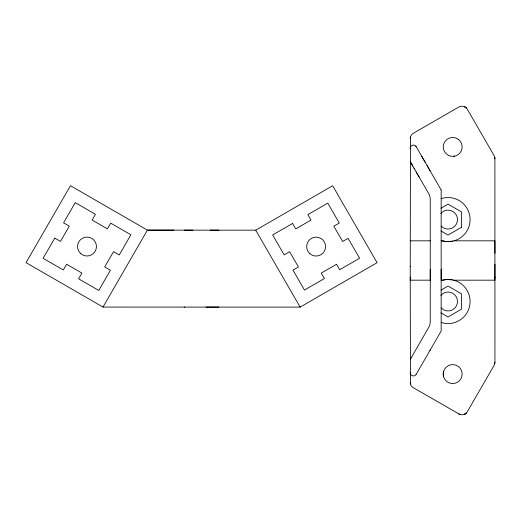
<?xml version="1.0" encoding="UTF-8"?>
<svg xmlns="http://www.w3.org/2000/svg" width="521" height="521" viewBox="0 0 521 521"><rect width="100%" height="100%" fill="white"/><g stroke="black" fill="none" stroke-linecap="round" stroke-linejoin="round"><path stroke-width="0.78" d="M459.893 414.469L413.387 387.754A6.304 6.304 0 0 1 410.45 383.931L410.242 277.048M410.242 266.7L410.457 137.069A6.298 6.298 0 0 1 413.394 133.239L458.78 107.039A6.298 6.298 0 0 1 465.253 107.144L466.236 107.899L464.719 106.844L465.767 107.495A6.298 6.298 0 0 1 467.389 109.345L494.103 155.629L494.898 157.954L494.943 362.225L494.097 365.371L467.376 411.655A6.291 6.291 0 0 1 465.754 413.505L464.706 414.156M441.17 189.957L441.163 331.05L416.11 374.436M461.437 227.325L461.437 211.865L448.047 204.134L441 208.205M410.242 148.153L410.405 147.143L410.242 148.153A3.152 3.152 0 0 1 416.123 146.577L441.163 189.97M410.242 138.697L410.457 137.062M494.729 363.853L494.943 362.225M410.691 358.617L411.023 358.044M430.268 349.91L429.942 350.483M102.989 307.071L147.41 230.132L255.72 230.171L332.659 185.75L377.08 262.688L300.142 307.11L102.989 307.071L26.05 262.649L70.472 185.71L147.41 230.132L173.923 230.139M410.235 359.412L428.562 327.663A12.602 12.602 0 0 0 430.255 321.366L430.255 199.634A12.602 12.602 0 0 0 428.562 193.343L410.242 161.595M465.246 413.856L466.223 413.101L464.706 414.156L465.754 413.498M461.437 227.325L448.047 235.056L441 230.985M440.994 290.112L448.04 286.049L461.43 293.779L461.43 309.24L448.04 316.97L440.994 312.893M452.274 279.862L446.647 279.497L441.17 280.552A22.051 22.051 0 0 1 470.098 301.503A22.051 22.051 0 0 1 441.163 322.46M452.547 241.184L446.556 241.594L441.17 240.546A22.051 22.051 0 0 0 470.098 219.595A22.051 22.051 0 0 0 441.17 198.644M453.628 156.326L454.546 156.189M184.239 230.145L192.9 230.145M184.213 307.084L184.805 307.077M410.242 240.826L430.255 240.826M441.17 240.826L442.088 240.826M454.006 240.826L494.943 240.826L494.943 253.284M442.44 280.174L441.17 280.174L441.163 269.227M453.648 280.174L494.943 280.174L494.943 264.199M206.023 307.084L218.866 307.09M210.23 230.152L218.892 230.158M415.83 146.147L416.123 146.57M419.21 177.127L418.715 176.28M255.72 230.171L300.142 307.11M421.665 156.183L423.059 158.605M423.768 159.823L424.153 160.488M424.55 161.184L425.383 162.624M427.07 165.541L427.467 166.232M427.852 166.896L428.216 167.528M428.874 168.667L429.161 169.162M429.415 169.599L430.144 170.862M410.893 162.734L411.297 163.425M411.551 163.861L412.853 166.127M414.052 168.198L414.475 168.928M416.155 171.839L416.553 172.536M416.937 173.2L417.647 174.424M417.959 174.965L418.5 175.903M410.235 372.86L410.398 373.87L410.235 372.86A3.152 3.152 0 0 0 416.116 374.423M494.735 157.153L494.95 158.781M410.235 382.303L410.45 383.931M494.943 277.126L494.943 277.83M430.255 269.227L430.255 280.174L410.242 280.174L410.242 266.615M443.651 371.336A9.45 9.45 0 0 1 458.447 366.576A9.45 9.45 0 0 1 457.685 382.101A9.45 9.45 0 0 1 443.423 375.921A9.437 9.437 0 0 1 443.651 371.336A9.437 9.437 0 0 0 443.651 376.82M440.851 213.46A9.45 9.45 0 0 1 454.436 212.627A9.45 9.45 0 0 1 454.774 226.231A9.45 9.45 0 0 1 441.17 226.075M464.712 414.149A6.291 6.291 0 0 1 458.786 413.954M440.851 295.374A9.45 9.45 0 0 1 454.429 294.534A9.45 9.45 0 0 1 454.774 308.139A9.45 9.45 0 0 1 441.17 307.983M54.764 238.117L43.106 258.312L63.295 269.963L66.603 264.238L81.882 273.056L78.573 278.787L98.762 290.444L110.419 270.256L104.688 266.947L113.513 251.669L119.244 254.977L130.895 234.789L110.706 223.131L107.398 228.856L92.119 220.038L95.428 214.307L75.239 202.649L63.582 222.838L69.313 226.147L60.495 241.425L54.764 238.117M292.581 223.444L272.659 234.945L284.16 254.86L289.617 251.708L298.435 266.986L292.984 270.139L304.479 290.054L324.394 278.553L321.249 273.102L336.527 264.277L339.672 269.735L359.594 258.234L348.093 238.318L342.636 241.47L333.818 226.192L339.275 223.04L327.774 203.125L307.859 214.626L311.004 220.077L295.726 228.901L292.581 223.444M80.319 253.232A9.45 9.45 0 0 0 96.131 248.992A9.45 9.45 0 0 0 84.558 237.42A9.45 9.45 0 0 0 80.319 253.232M309.441 253.271A9.45 9.45 0 0 0 325.254 249.038A9.45 9.45 0 0 0 313.681 237.459A9.45 9.45 0 0 0 309.441 253.271M458.206 139.237A9.45 9.45 0 0 0 443.658 144.18A9.437 9.437 0 0 0 443.658 149.67A9.45 9.45 0 0 0 458.206 154.607A9.45 9.45 0 0 0 458.206 139.237"/></g></svg>
